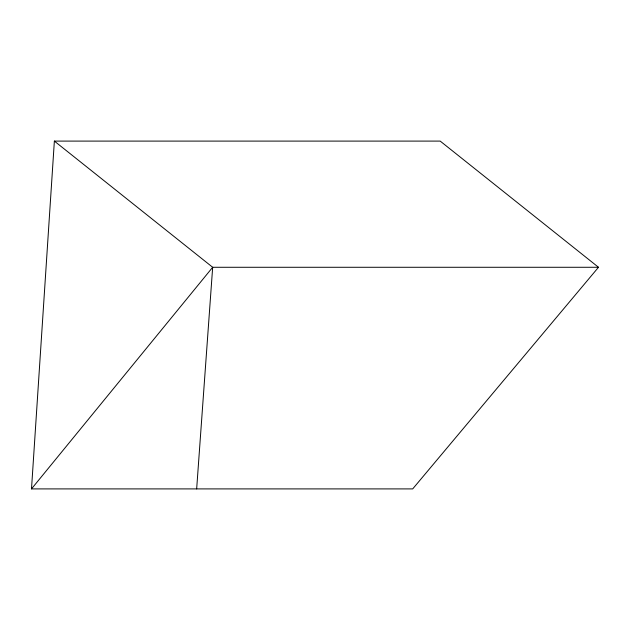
<?xml version="1.0" encoding="UTF-8"?>
<svg xmlns="http://www.w3.org/2000/svg" width="630" height="630" viewBox="0 0 630 630"><rect width="100%" height="100%" fill="white"/><g stroke="black" fill="none" stroke-linecap="round" stroke-linejoin="round"><path stroke-width="0.94" d="M31.5 488.904L54.369 141.096L440.197 141.096L598.5 267.277L412.697 488.904L31.5 488.904L212.672 267.277L598.5 267.277M196.662 488.904L212.672 267.277L54.369 141.096"/></g></svg>
